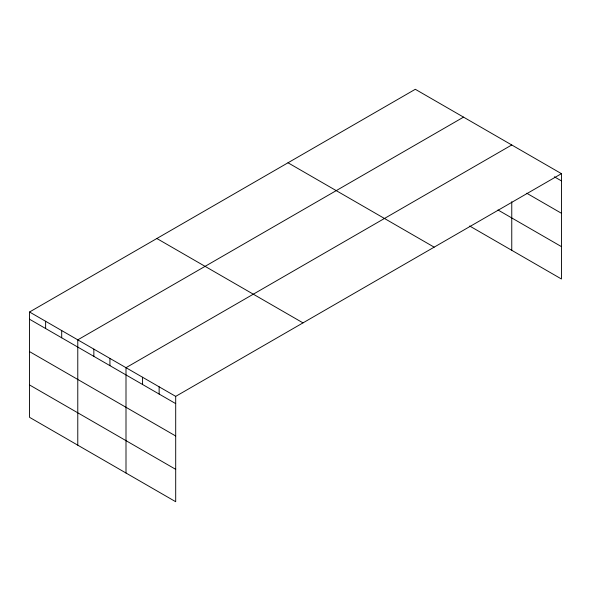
<?xml version="1.0" encoding="UTF-8"?>
<svg xmlns="http://www.w3.org/2000/svg" width="591" height="591" viewBox="0 0 591 591"><rect width="100%" height="100%" fill="white"/><g stroke="black" fill="none" stroke-linecap="round" stroke-linejoin="round"><path stroke-width="0.89" d="M561.45 173.665L415.303 89.285L29.55 312.004L29.55 417.335L175.697 501.715L175.697 396.376L561.45 173.665L561.45 278.996L469.66 226.006M463.536 117.129L77.776 339.847L77.776 445.178M511.762 144.972L126.001 367.691L126.001 473.029M554.351 176.805L561.45 180.905M526.744 193.235L561.45 213.277M497.984 209.982L561.45 246.624M288.009 162.784L434.149 247.156M156.851 238.505L302.991 322.878M29.55 312.004L175.697 396.376M29.55 319.243L175.697 403.616M29.55 351.615L175.697 435.988M29.55 384.963L175.697 469.343M511.762 201.716L511.762 250.311M159.134 386.817L159.134 394.057M142.571 377.25L142.571 384.49M109.926 358.405L109.926 365.644M93.851 349.126L93.851 356.366M61.7 330.561L61.7 337.801M45.625 321.282L45.625 328.522"/></g></svg>
